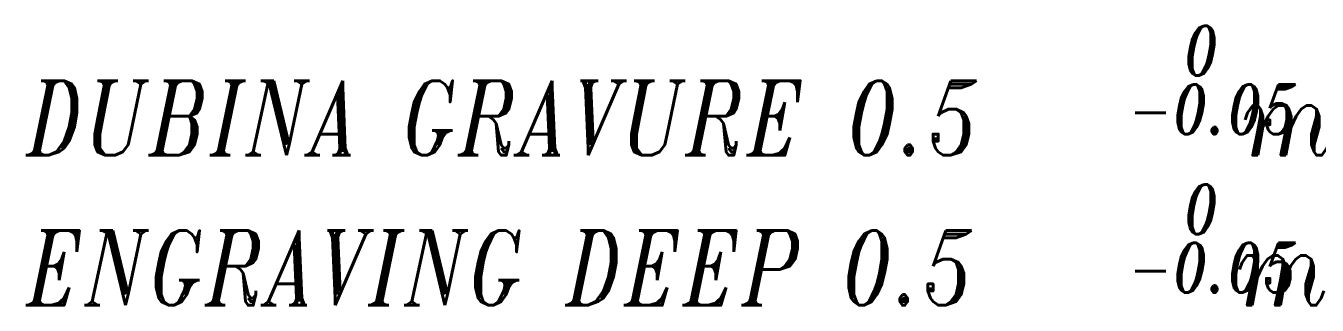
# Model space of a CAD drawing. Extents: x 407 to 920, y -71 to 445.
# Drawn here: x 719.8 to 771.8, y 111.2 to 122.5 of the extents above; entities that cross this region are included whole.
import ezdxf

# ---------------------------------------------------------------- set-up
doc = ezdxf.new("R2010")
doc.units = 0
doc.header["$LTSCALE"] = 7
doc.header["$MEASUREMENT"] = 0
doc.layers.get('0').update_dxf_attribs({"linetype": 'CONTINUOUS', "lineweight": 15})
doc.layers.add('8', color=250, linetype='CONTINUOUS', lineweight=15)
doc.styles.add('ITALICT', font='ITALICT.shx', dxfattribs={"width": 0.8, "height": 3})

msp = doc.modelspace()

# ---------------------------------------------------------------- texts
at = {"style": 'ITALICT', "width": 0.8}
for s, height, p in [('0', 2, (766.378, 120.461)), ('DUBINA GRAVURE 0.5    mm', 3, (719.782, 117.252)), ('-0.05', 2, (764.158, 118.104))]:
    msp.add_text(s, height=height, dxfattribs=at).set_placement(p)
at = {"layer": '8', "style": 'ITALICT', "width": 0.8}
for s, height, p in [('0', 2, (766.378, 114.085)), ('ENGRAVING DEEP 0.5    mm', 3, (719.782, 111.224)), ('-0.05', 2, (764.158, 111.729))]:
    msp.add_text(s, height=height, dxfattribs=at).set_placement(p)

doc.saveas('drawing.dxf')
